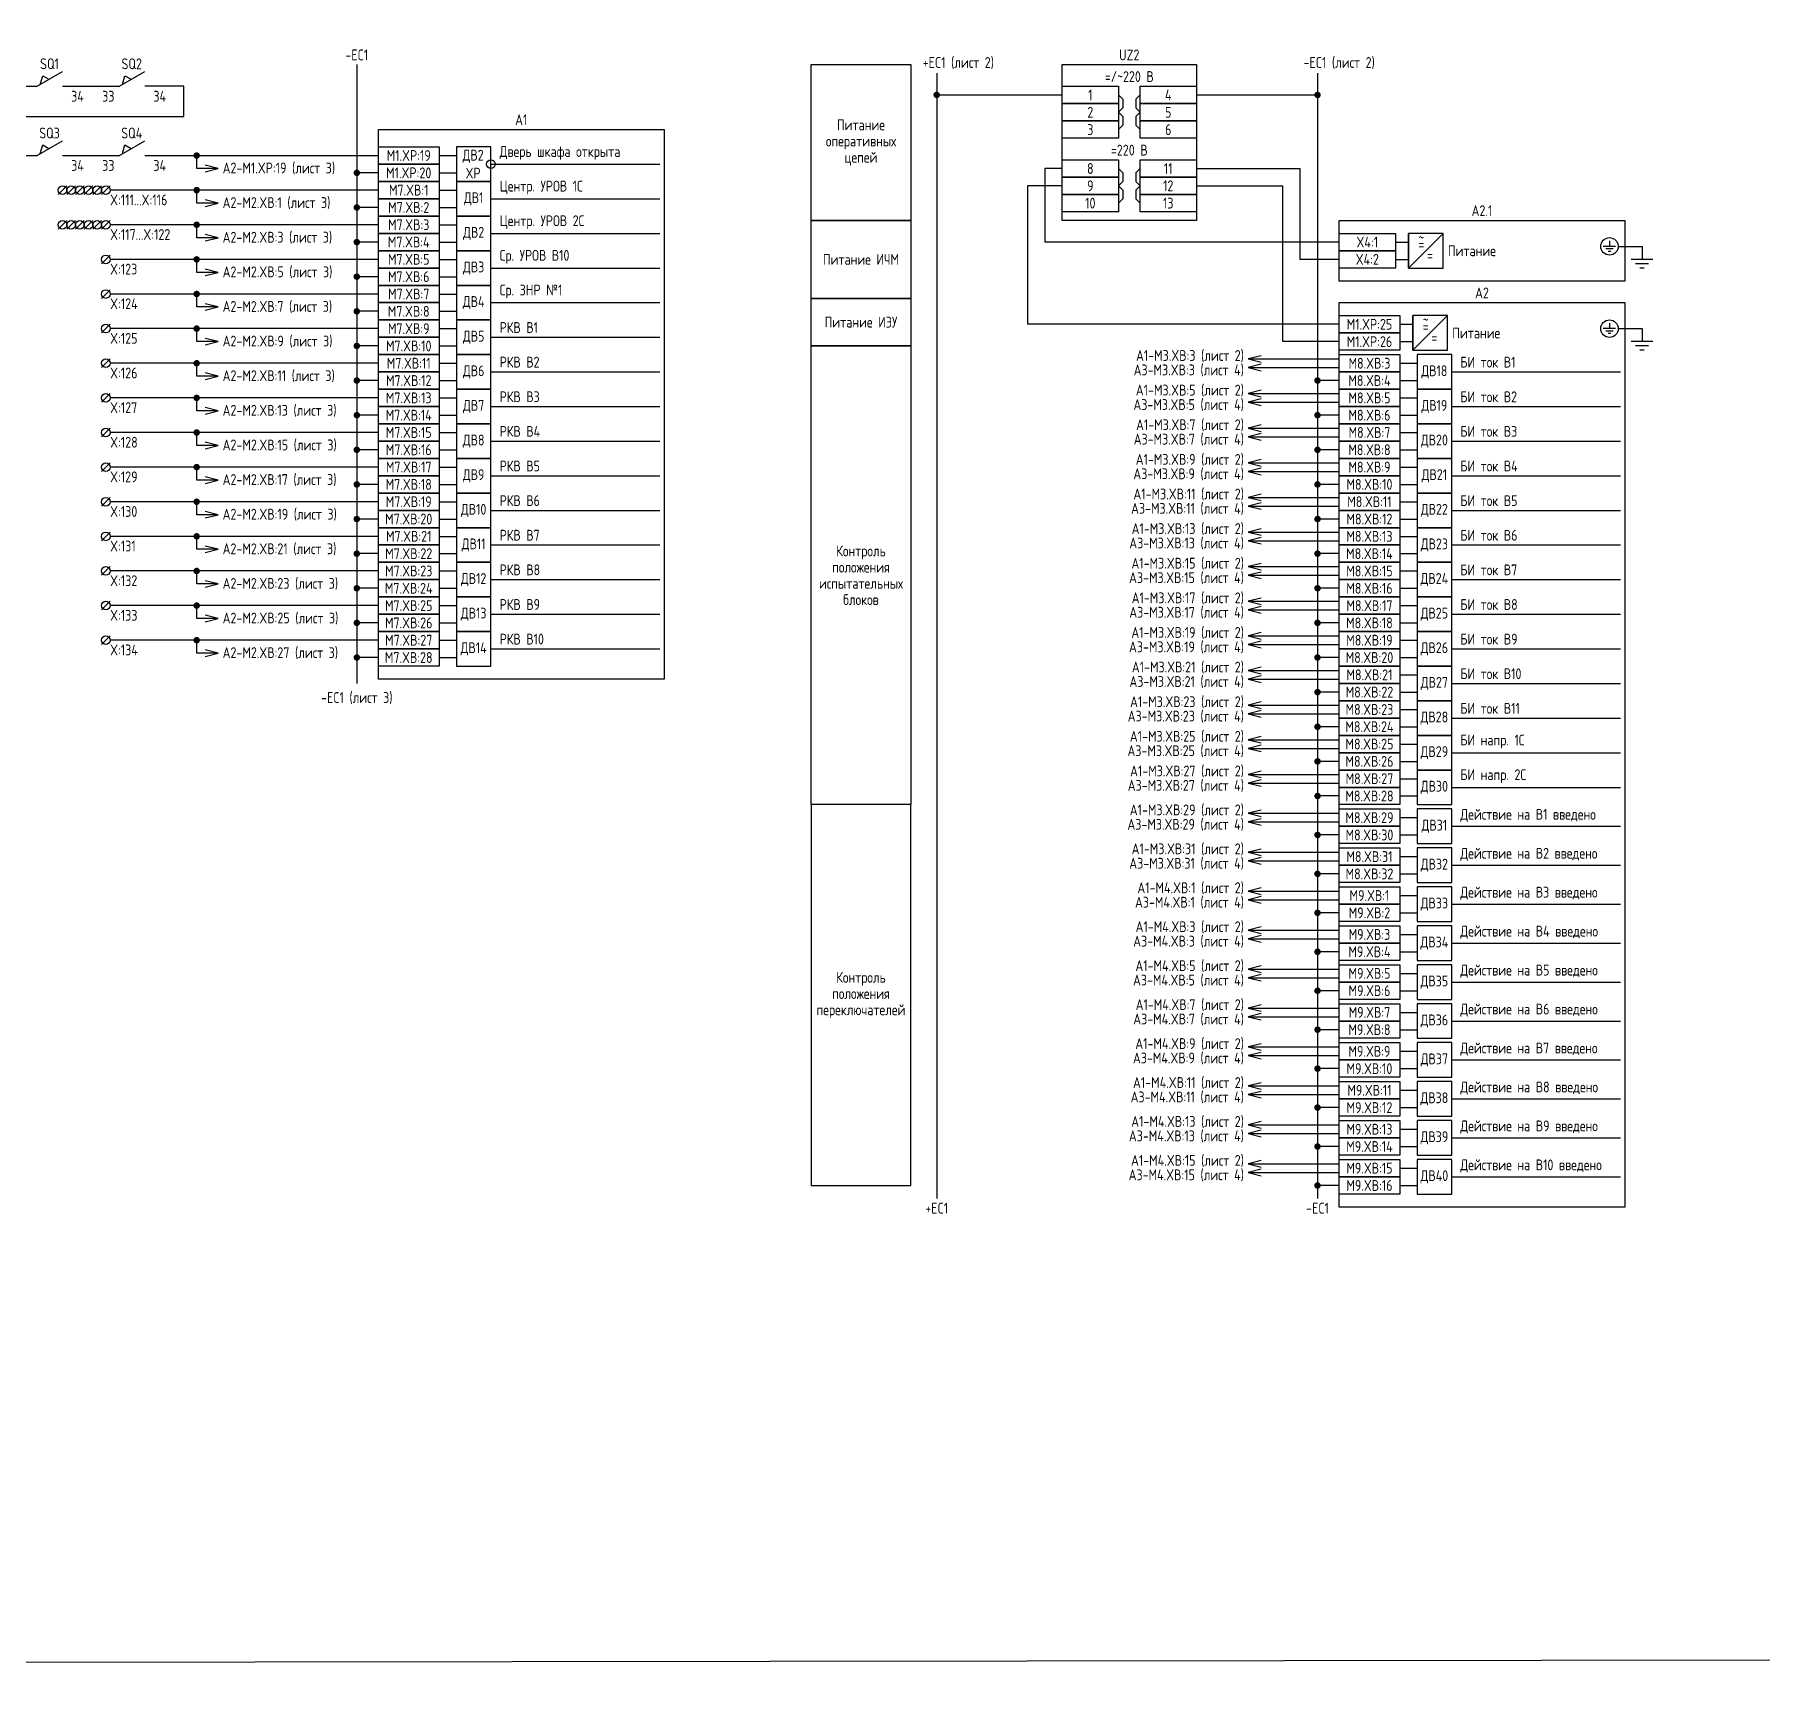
# Model space of a CAD drawing. Header units: millimetres. Extents: x -1245 to 5086, y -99 to 618.
# Drawn here: x 684.5 to 1083.6, y -99 to 280 of the extents above; entities that cross this region are included whole.
import ezdxf

# ---------------------------------------------------------------- set-up
doc = ezdxf.new("R2010")
doc.units = ezdxf.units.MM
doc.styles.add('Gost_type_A', font='GOST_A.TTF')

# ---------------------------------------------------------------- blocks, each defined once
blk = doc.blocks.new('POINT')
at = {"const_width": 0.75}
blk.add_lwpolyline([(-0.375, 0, 1), (0.375, 0, 1)], format="xyb", close=True, dxfattribs=at)

msp = doc.modelspace()

# ---------------------------------------------------------------- linework, layer by layer
for p, q in [((685, 267.95), (691, 271.42)), ((704, 267.95), (710, 271.42)), ((759, 273), (759, 130)), ((685, 267.95), (676, 267.95)), ((685.87, 268.45), (686.43, 270.44)), ((686.43, 270.44), (687.87, 269.61)), ((704, 267.95), (691, 267.95)), ((704.87, 268.45), (705.43, 270.44)), ((705.43, 270.44), (706.87, 269.61)), ((719, 268), (710, 268)), ((719, 261), (719, 268)), ((893, 271), (893, 11)), ((981, 271), (981, 11)), ((893, 266), (922, 266)), ((953, 266), (981, 266)), ((680, 261), (719, 261)), ((685, 251.95), (691, 255.42)), ((704, 251.95), (710, 255.42)), ((685, 251.95), (680, 251.95)), ((685.87, 252.45), (686.43, 254.44)), ((686.43, 254.44), (687.87, 253.61)), ((704, 251.95), (691, 251.95)), ((704.87, 252.45), (705.43, 254.44)), ((705.43, 254.44), (706.87, 253.61)), ((710, 252), (764, 252)), ((722, 249), (722, 252)), ((778, 252), (782, 252)), ((727, 249), (722, 249)), ((764, 248), (759, 248)), ((778, 248), (782, 248)), ((790, 250), (829, 250)), ((922, 249), (918, 249)), ((918, 249), (918, 232)), ((953, 249), (977, 249)), ((977, 228), (977, 249)), ((692, 245), (690, 243)), ((694, 245), (692, 243)), ((696, 245), (694, 243)), ((698, 245), (696, 243)), ((700, 245), (698, 243)), ((702, 245), (700, 243)), ((764, 244), (702, 244)), ((722, 241), (722, 244)), ((778, 244), (782, 244)), ((914, 245), (914, 213)), ((922, 245), (914, 245)), ((953, 245), (973, 245)), ((973, 209), (973, 245)), ((727, 241), (722, 241)), ((764, 240), (759, 240)), ((778, 240), (782, 240)), ((790, 242), (829, 242)), ((692, 237), (690, 235)), ((694, 237), (692, 235)), ((696, 237), (694, 235)), ((698, 237), (696, 235)), ((700, 237), (698, 235)), ((702, 237), (700, 235)), ((764, 236), (702, 236)), ((722, 233), (722, 236)), ((778, 236), (782, 236)), ((727, 233), (722, 233)), ((764, 232), (759, 232)), ((778, 232), (782, 232)), ((790, 234), (829, 234)), ((986, 232), (918, 232)), ((1002, 226), (1002, 234)), ((1002, 226), (1010, 234)), ((702, 229), (700, 227)), ((764, 228), (702, 228)), ((722, 225), (722, 228)), ((778, 228), (782, 228)), ((986, 228), (977, 228)), ((1050.48, 231), (1056, 231)), ((727, 225), (722, 225)), ((764, 224), (759, 224)), ((778, 224), (782, 224)), ((790, 226), (829, 226)), ((702, 221), (700, 219)), ((764, 220), (702, 220)), ((722, 217), (722, 220)), ((778, 220), (782, 220)), ((727, 217), (722, 217)), ((764, 216), (759, 216)), ((778, 216), (782, 216)), ((790, 218), (829, 218)), ((702, 213), (700, 211)), ((764, 212), (702, 212)), ((722, 209), (722, 212)), ((778, 212), (782, 212)), ((986, 213), (914, 213)), ((1003, 207), (1003, 215)), ((1003, 207), (1011, 215)), ((1050.48, 212), (1056, 212)), ((727, 209), (722, 209)), ((764, 208), (759, 208)), ((778, 208), (782, 208)), ((790, 210), (829, 210)), ((986, 209), (973, 209)), ((702, 205), (700, 203)), ((764, 204), (702, 204)), ((722, 201), (722, 204)), ((778, 204), (782, 204)), ((965, 205), (986, 205)), ((1000, 204), (1004, 204)), ((727, 201), (722, 201)), ((764, 200), (759, 200)), ((778, 200), (782, 200)), ((790, 202), (829, 202)), ((965, 203), (986, 203)), ((986, 200), (981, 200)), ((1000, 200), (1004, 200)), ((1012, 202), (1051, 202)), ((702, 197), (700, 195)), ((764, 196), (702, 196)), ((722, 193), (722, 196)), ((778, 196), (782, 196)), ((965, 197), (986, 197)), ((1000, 196), (1004, 196)), ((727, 193), (722, 193)), ((764, 192), (759, 192)), ((778, 192), (782, 192)), ((790, 194), (829, 194)), ((965, 195), (986, 195)), ((986, 192), (981, 192)), ((1000, 192), (1004, 192)), ((1012, 194), (1051, 194)), ((702, 189), (700, 187)), ((764, 188), (702, 188)), ((722, 185), (722, 188)), ((778, 188), (782, 188)), ((965, 189), (986, 189)), ((1000, 188), (1004, 188)), ((727, 185), (722, 185)), ((764, 184), (759, 184)), ((778, 184), (782, 184)), ((790, 186), (829, 186)), ((965, 187), (986, 187)), ((986, 184), (981, 184)), ((1000, 184), (1004, 184)), ((1012, 186), (1051, 186)), ((702, 181), (700, 179)), ((764, 180), (702, 180)), ((722, 177), (722, 180)), ((778, 180), (782, 180)), ((965, 181), (986, 181)), ((1000, 180), (1004, 180)), ((727, 177), (722, 177)), ((764, 176), (759, 176)), ((778, 176), (782, 176)), ((790, 178), (829, 178)), ((965, 179), (986, 179)), ((986, 176), (981, 176)), ((1000, 176), (1004, 176)), ((1012, 178), (1051, 178)), ((702, 173), (700, 171)), ((764, 172), (702, 172)), ((722, 169), (722, 172)), ((778, 172), (782, 172)), ((965, 173), (986, 173)), ((1000, 172), (1004, 172)), ((727, 169), (722, 169)), ((764, 168), (759, 168)), ((778, 168), (782, 168)), ((790, 170), (829, 170)), ((965, 171), (986, 171)), ((986, 168), (981, 168)), ((1000, 168), (1004, 168)), ((1012, 170), (1051, 170)), ((702, 165), (700, 163)), ((764, 164), (702, 164)), ((722, 161), (722, 164)), ((778, 164), (782, 164)), ((965, 165), (986, 165)), ((1000, 164), (1004, 164)), ((727, 161), (722, 161)), ((764, 160), (759, 160)), ((778, 160), (782, 160)), ((790, 162), (829, 162)), ((965, 163), (986, 163)), ((986, 160), (981, 160)), ((1000, 160), (1004, 160)), ((1012, 162), (1051, 162)), ((702, 157), (700, 155)), ((764, 156), (702, 156)), ((722, 153), (722, 156)), ((778, 156), (782, 156)), ((965, 157), (986, 157)), ((1000, 156), (1004, 156)), ((727, 153), (722, 153)), ((764, 152), (759, 152)), ((778, 152), (782, 152)), ((790, 154), (829, 154)), ((965, 155), (986, 155)), ((986, 152), (981, 152)), ((1000, 152), (1004, 152)), ((1012, 154), (1051, 154)), ((702, 149), (700, 147)), ((764, 148), (702, 148)), ((722, 145), (722, 148)), ((778, 148), (782, 148)), ((965, 149), (986, 149)), ((1000, 148), (1004, 148)), ((727, 145), (722, 145)), ((764, 144), (759, 144)), ((778, 144), (782, 144)), ((790, 146), (829, 146)), ((965, 147), (986, 147)), ((986, 144), (981, 144)), ((1000, 144), (1004, 144)), ((1012, 146), (1051, 146)), ((702, 141), (700, 139)), ((764, 140), (702, 140)), ((722, 137), (722, 140)), ((778, 140), (782, 140)), ((965, 141), (986, 141)), ((1000, 140), (1004, 140)), ((727, 137), (722, 137)), ((764, 136), (759, 136)), ((778, 136), (782, 136)), ((790, 138), (829, 138)), ((965, 139), (986, 139)), ((986, 136), (981, 136)), ((1000, 136), (1004, 136)), ((1012, 138), (1051, 138)), ((965, 133), (986, 133)), ((1000, 132), (1004, 132)), ((965, 131), (986, 131)), ((986, 128), (981, 128)), ((1000, 128), (1004, 128)), ((1012, 130), (1051, 130)), ((965, 125), (986, 125)), ((1000, 124), (1004, 124)), ((965, 123), (986, 123)), ((986, 120), (981, 120)), ((1000, 120), (1004, 120)), ((1012, 122), (1051, 122)), ((965, 117), (986, 117)), ((1000, 116), (1004, 116)), ((965, 115), (986, 115)), ((986, 112), (981, 112)), ((1000, 112), (1004, 112)), ((1012, 114), (1051, 114)), ((965, 109), (986, 109)), ((1000, 108), (1004, 108)), ((965, 107), (986, 107)), ((986, 104), (981, 104)), ((1000, 104), (1004, 104)), ((1012, 106), (1051, 106)), ((965, 100), (986, 100)), ((965, 98), (986, 98)), ((1000, 99), (1004, 99)), ((1012, 97), (1051, 97)), ((986, 95), (981, 95)), ((1000, 95), (1004, 95)), ((965, 91), (986, 91)), ((965, 89), (986, 89)), ((1000, 90), (1004, 90)), ((1012, 88), (1051, 88)), ((986, 86), (981, 86)), ((1000, 86), (1004, 86)), ((965, 82), (986, 82)), ((965, 80), (986, 80)), ((1000, 81), (1004, 81)), ((986, 77), (981, 77)), ((1000, 77), (1004, 77)), ((1012, 79), (1051, 79)), ((965, 73), (986, 73)), ((1000, 72), (1004, 72)), ((965, 71), (986, 71)), ((986, 68), (981, 68)), ((1000, 68), (1004, 68)), ((1012, 70), (1051, 70)), ((965, 64), (986, 64)), ((965, 62), (986, 62)), ((1000, 63), (1004, 63)), ((1012, 61), (1051, 61)), ((986, 59), (981, 59)), ((1000, 59), (1004, 59)), ((965, 55), (986, 55)), ((965, 53), (986, 53)), ((1000, 54), (1004, 54)), ((1012, 52), (1051, 52)), ((986, 50), (981, 50)), ((1000, 50), (1004, 50)), ((965, 46), (986, 46)), ((965, 44), (986, 44)), ((1000, 45), (1004, 45)), ((986, 41), (981, 41)), ((1000, 41), (1004, 41)), ((1012, 43), (1051, 43)), ((965, 37), (986, 37)), ((1000, 36), (1004, 36)), ((965, 35), (986, 35)), ((986, 32), (981, 32)), ((1000, 32), (1004, 32)), ((1012, 34), (1051, 34)), ((965, 28), (986, 28)), ((965, 26), (986, 26)), ((1000, 27), (1004, 27)), ((1012, 25), (1051, 25)), ((986, 23), (981, 23)), ((1000, 23), (1004, 23)), ((965, 19), (986, 19)), ((965, 17), (986, 17)), ((1000, 18), (1004, 18)), ((1012, 16), (1051, 16)), ((986, 14), (981, 14)), ((1000, 14), (1004, 14))]:
    msp.add_line(p, q)
at = {"ltscale": 4}
for p, q in [((999, 232), (1002, 232)), ((999, 228), (1002, 228)), ((1000, 213), (1003, 213)), ((1000, 209), (1003, 209))]:
    msp.add_line(p, q, dxfattribs=at)
at = {"ltscale": 4.32}
for p, q in [((1048.46, 232.28), (1048.46, 231)), ((1049.89, 231), (1047.04, 231)), ((1049.32, 230.43), (1047.61, 230.43)), ((1048.75, 229.86), (1048.18, 229.86)), ((1058.5, 228), (1053.5, 228)), ((1056, 231), (1056, 228)), ((1057.5, 227), (1054.5, 227)), ((1056.5, 226), (1055.5, 226)), ((1049.89, 212), (1047.04, 212)), ((1048.46, 213.28), (1048.46, 212)), ((1056, 212), (1056, 209)), ((1049.32, 211.43), (1047.61, 211.43)), ((1048.75, 210.86), (1048.18, 210.86)), ((1058.5, 209), (1053.5, 209)), ((1057.5, 208), (1054.5, 208)), ((1056.5, 207), (1055.5, 207))]:
    msp.add_line(p, q, dxfattribs=at)
at = {"color": 3}
msp.add_lwpolyline([(-1245, 609), (5086, 618), (5086, -90), (-1245, -99)], close=True, dxfattribs=at)
for points in [[(887, 237), (864, 237), (864, 273), (887, 273)], [(922, 273), (953, 273), (953, 237), (922, 237)], [(922, 268), (935, 268), (935, 264), (922, 264)], [(940, 268), (953, 268), (953, 264), (940, 264)], [(922, 264), (935, 264), (935, 260), (922, 260)], [(940, 264), (953, 264), (953, 260), (940, 260)], [(922, 260), (935, 260), (935, 256), (922, 256)], [(940, 260), (953, 260), (953, 256), (940, 256)], [(764, 258), (830, 258), (830, 131), (764, 131)], [(764, 254), (778, 254), (778, 250), (764, 250)], [(764, 250), (778, 250), (778, 246), (764, 246)], [(922, 251), (935, 251), (935, 247), (922, 247)], [(940, 251), (953, 251), (953, 247), (940, 247)], [(764, 246), (778, 246), (778, 242), (764, 242)], [(922, 247), (935, 247), (935, 243), (922, 243)], [(940, 247), (953, 247), (953, 243), (940, 243)], [(764, 242), (778, 242), (778, 238), (764, 238)], [(922, 243), (935, 243), (935, 239), (922, 239)], [(940, 243), (953, 243), (953, 239), (940, 239)], [(764, 238), (778, 238), (778, 234), (764, 234)], [(887, 219), (864, 219), (864, 237), (887, 237)], [(986, 237), (1052, 237), (1052, 223), (986, 223)], [(764, 234), (778, 234), (778, 230), (764, 230)], [(986, 234), (999, 234), (999, 230), (986, 230)], [(764, 230), (778, 230), (778, 226), (764, 226)], [(986, 230), (999, 230), (999, 226), (986, 226)], [(764, 226), (778, 226), (778, 222), (764, 222)], [(764, 222), (778, 222), (778, 218), (764, 218)], [(764, 218), (778, 218), (778, 214), (764, 214)], [(887, 208), (864, 208), (864, 219), (887, 219)], [(986, 218), (1052, 218), (1052, 9), (986, 9)], [(764, 214), (778, 214), (778, 210), (764, 210)], [(986, 215), (1000, 215), (1000, 211), (986, 211)], [(764, 210), (778, 210), (778, 206), (764, 206)], [(887, 102), (864, 102), (864, 208), (887, 208)], [(986, 211), (1000, 211), (1000, 207), (986, 207)], [(764, 206), (778, 206), (778, 202), (764, 202)], [(986, 206), (1000, 206), (1000, 202), (986, 202)], [(764, 202), (778, 202), (778, 198), (764, 198)], [(986, 202), (1000, 202), (1000, 198), (986, 198)], [(764, 198), (778, 198), (778, 194), (764, 194)], [(986, 198), (1000, 198), (1000, 194), (986, 194)], [(764, 194), (778, 194), (778, 190), (764, 190)], [(986, 194), (1000, 194), (1000, 190), (986, 190)], [(764, 190), (778, 190), (778, 186), (764, 186)], [(986, 190), (1000, 190), (1000, 186), (986, 186)], [(764, 186), (778, 186), (778, 182), (764, 182)], [(986, 186), (1000, 186), (1000, 182), (986, 182)], [(764, 182), (778, 182), (778, 178), (764, 178)], [(986, 182), (1000, 182), (1000, 178), (986, 178)], [(764, 178), (778, 178), (778, 174), (764, 174)], [(986, 178), (1000, 178), (1000, 174), (986, 174)], [(764, 174), (778, 174), (778, 170), (764, 170)], [(986, 174), (1000, 174), (1000, 170), (986, 170)], [(764, 170), (778, 170), (778, 166), (764, 166)], [(986, 170), (1000, 170), (1000, 166), (986, 166)], [(764, 166), (778, 166), (778, 162), (764, 162)], [(986, 166), (1000, 166), (1000, 162), (986, 162)], [(764, 162), (778, 162), (778, 158), (764, 158)], [(986, 162), (1000, 162), (1000, 158), (986, 158)], [(764, 158), (778, 158), (778, 154), (764, 154)], [(986, 158), (1000, 158), (1000, 154), (986, 154)], [(764, 154), (778, 154), (778, 150), (764, 150)], [(986, 154), (1000, 154), (1000, 150), (986, 150)], [(764, 150), (778, 150), (778, 146), (764, 146)], [(986, 150), (1000, 150), (1000, 146), (986, 146)], [(764, 146), (778, 146), (778, 142), (764, 142)], [(986, 146), (1000, 146), (1000, 142), (986, 142)], [(764, 142), (778, 142), (778, 138), (764, 138)], [(986, 142), (1000, 142), (1000, 138), (986, 138)], [(764, 138), (778, 138), (778, 134), (764, 134)], [(986, 138), (1000, 138), (1000, 134), (986, 134)], [(986, 134), (1000, 134), (1000, 130), (986, 130)], [(986, 130), (1000, 130), (1000, 126), (986, 126)], [(986, 126), (1000, 126), (1000, 122), (986, 122)], [(986, 122), (1000, 122), (1000, 118), (986, 118)], [(986, 118), (1000, 118), (1000, 114), (986, 114)], [(986, 114), (1000, 114), (1000, 110), (986, 110)], [(986, 110), (1000, 110), (1000, 106), (986, 106)], [(986, 106), (1000, 106), (1000, 102), (986, 102)], [(887, 102), (864, 102), (864, 14), (887, 14)], [(986, 101), (1000, 101), (1000, 97), (986, 97)], [(986, 97), (1000, 97), (1000, 93), (986, 93)], [(986, 92), (1000, 92), (1000, 88), (986, 88)], [(986, 88), (1000, 88), (1000, 84), (986, 84)], [(986, 83), (1000, 83), (1000, 79), (986, 79)], [(986, 79), (1000, 79), (1000, 75), (986, 75)], [(986, 74), (1000, 74), (1000, 70), (986, 70)], [(986, 70), (1000, 70), (1000, 66), (986, 66)], [(986, 65), (1000, 65), (1000, 61), (986, 61)], [(986, 61), (1000, 61), (1000, 57), (986, 57)], [(986, 56), (1000, 56), (1000, 52), (986, 52)], [(986, 52), (1000, 52), (1000, 48), (986, 48)], [(986, 47), (1000, 47), (1000, 43), (986, 43)], [(986, 43), (1000, 43), (1000, 39), (986, 39)], [(986, 38), (1000, 38), (1000, 34), (986, 34)], [(986, 34), (1000, 34), (1000, 30), (986, 30)], [(986, 29), (1000, 29), (1000, 25), (986, 25)], [(986, 25), (1000, 25), (1000, 21), (986, 21)], [(986, 20), (1000, 20), (1000, 16), (986, 16)], [(986, 16), (1000, 16), (1000, 12), (986, 12)]]:
    msp.add_lwpolyline(points, close=True)
for points in [[(935, 266), (936, 265), (936, 263), (935, 262)], [(940, 266), (939, 265), (939, 263), (940, 262)], [(935, 262), (936, 261), (936, 259), (935, 258)], [(940, 262), (939, 261), (939, 259), (940, 258)], [(724, 248.25), (727, 249), (724, 249.75)], [(935, 249), (936, 248), (936, 246), (935, 245)], [(940, 249), (939, 248), (939, 246), (940, 245)], [(935, 245), (936, 244), (936, 242), (935, 241)], [(940, 245), (939, 244), (939, 242), (940, 241)], [(724, 240.25), (727, 241), (724, 241.75)], [(724, 232.25), (727, 233), (724, 233.75)], [(724, 224.25), (727, 225), (724, 225.75)], [(724, 216.25), (727, 217), (724, 217.75)], [(724, 208.25), (727, 209), (724, 209.75)], [(968, 205.75), (965, 205), (968, 204.25)], [(968, 203.75), (965, 203), (968, 202.25)], [(724, 200.25), (727, 201), (724, 201.75)], [(968, 197.75), (965, 197), (968, 196.25)], [(968, 195.75), (965, 195), (968, 194.25)], [(724, 192.25), (727, 193), (724, 193.75)], [(968, 189.75), (965, 189), (968, 188.25)], [(968, 187.75), (965, 187), (968, 186.25)], [(724, 184.25), (727, 185), (724, 185.75)], [(968, 181.75), (965, 181), (968, 180.25)], [(968, 179.75), (965, 179), (968, 178.25)], [(724, 176.25), (727, 177), (724, 177.75)], [(968, 173.75), (965, 173), (968, 172.25)], [(968, 171.75), (965, 171), (968, 170.25)], [(724, 168.25), (727, 169), (724, 169.75)], [(968, 165.75), (965, 165), (968, 164.25)], [(968, 163.75), (965, 163), (968, 162.25)], [(724, 160.25), (727, 161), (724, 161.75)], [(968, 157.75), (965, 157), (968, 156.25)], [(968, 155.75), (965, 155), (968, 154.25)], [(724, 152.25), (727, 153), (724, 153.75)], [(968, 149.75), (965, 149), (968, 148.25)], [(968, 147.75), (965, 147), (968, 146.25)], [(724, 144.25), (727, 145), (724, 145.75)], [(968, 141.75), (965, 141), (968, 140.25)], [(968, 139.75), (965, 139), (968, 138.25)], [(724, 136.25), (727, 137), (724, 137.75)], [(968, 133.75), (965, 133), (968, 132.25)], [(968, 131.75), (965, 131), (968, 130.25)], [(968, 125.75), (965, 125), (968, 124.25)], [(968, 123.75), (965, 123), (968, 122.25)], [(968, 117.75), (965, 117), (968, 116.25)], [(968, 115.75), (965, 115), (968, 114.25)], [(968, 109.75), (965, 109), (968, 108.25)], [(968, 107.75), (965, 107), (968, 106.25)], [(968, 100.75), (965, 100), (968, 99.25)], [(968, 98.75), (965, 98), (968, 97.25)], [(968, 91.75), (965, 91), (968, 90.25)], [(968, 89.75), (965, 89), (968, 88.25)], [(968, 82.75), (965, 82), (968, 81.25)], [(968, 80.75), (965, 80), (968, 79.25)], [(968, 73.75), (965, 73), (968, 72.25)], [(968, 71.75), (965, 71), (968, 70.25)], [(968, 64.75), (965, 64), (968, 63.25)], [(968, 62.75), (965, 62), (968, 61.25)], [(968, 55.75), (965, 55), (968, 54.25)], [(968, 53.75), (965, 53), (968, 52.25)], [(968, 46.75), (965, 46), (968, 45.25)], [(968, 44.75), (965, 44), (968, 43.25)], [(968, 37.75), (965, 37), (968, 36.25)], [(968, 35.75), (965, 35), (968, 34.25)], [(968, 28.75), (965, 28), (968, 27.25)], [(968, 26.75), (965, 26), (968, 25.25)], [(968, 19.75), (965, 19), (968, 18.25)], [(968, 17.75), (965, 17), (968, 16.25)]]:
    msp.add_lwpolyline(points)
at = {"ltscale": 4}
for points in [[(782, 246), (790, 246), (790, 254), (782, 254)], [(782, 238), (790, 238), (790, 246), (782, 246)], [(782, 230), (790, 230), (790, 238), (782, 238)], [(1002, 226), (1010, 226), (1010, 234), (1002, 234)], [(782, 222), (790, 222), (790, 230), (782, 230)], [(782, 214), (790, 214), (790, 222), (782, 222)], [(782, 206), (790, 206), (790, 214), (782, 214)], [(1003, 207), (1011, 207), (1011, 215), (1003, 215)], [(782, 198), (790, 198), (790, 206), (782, 206)], [(1004, 198), (1012, 198), (1012, 206), (1004, 206)], [(782, 190), (790, 190), (790, 198), (782, 198)], [(1004, 190), (1012, 190), (1012, 198), (1004, 198)], [(782, 182), (790, 182), (790, 190), (782, 190)], [(1004, 182), (1012, 182), (1012, 190), (1004, 190)], [(782, 174), (790, 174), (790, 182), (782, 182)], [(1004, 174), (1012, 174), (1012, 182), (1004, 182)], [(782, 166), (790, 166), (790, 174), (782, 174)], [(1004, 166), (1012, 166), (1012, 174), (1004, 174)], [(782, 158), (790, 158), (790, 166), (782, 166)], [(1004, 158), (1012, 158), (1012, 166), (1004, 166)], [(782, 150), (790, 150), (790, 158), (782, 158)], [(1004, 150), (1012, 150), (1012, 158), (1004, 158)], [(782, 142), (790, 142), (790, 150), (782, 150)], [(1004, 142), (1012, 142), (1012, 150), (1004, 150)], [(782, 134), (790, 134), (790, 142), (782, 142)], [(1004, 134), (1012, 134), (1012, 142), (1004, 142)], [(1004, 126), (1012, 126), (1012, 134), (1004, 134)], [(1004, 118), (1012, 118), (1012, 126), (1004, 126)], [(1004, 110), (1012, 110), (1012, 118), (1004, 118)], [(1004, 102), (1012, 102), (1012, 110), (1004, 110)], [(1004, 93), (1012, 93), (1012, 101), (1004, 101)], [(1004, 84), (1012, 84), (1012, 92), (1004, 92)], [(1004, 75), (1012, 75), (1012, 83), (1004, 83)], [(1004, 66), (1012, 66), (1012, 74), (1004, 74)], [(1004, 57), (1012, 57), (1012, 65), (1004, 65)], [(1004, 48), (1012, 48), (1012, 56), (1004, 56)], [(1004, 39), (1012, 39), (1012, 47), (1004, 47)], [(1004, 30), (1012, 30), (1012, 38), (1004, 38)], [(1004, 21), (1012, 21), (1012, 29), (1004, 29)], [(1004, 12), (1012, 12), (1012, 20), (1004, 20)]]:
    msp.add_lwpolyline(points, close=True, dxfattribs=at)
for centre, radius in [((790, 250), 1), ((691, 244), 1), ((693, 244), 1), ((695, 244), 1), ((697, 244), 1), ((699, 244), 1), ((701, 244), 1), ((691, 236), 1), ((693, 236), 1), ((695, 236), 1), ((697, 236), 1), ((699, 236), 1), ((701, 236), 1), ((1048.46, 231), 2.02), ((701, 228), 1), ((701, 220), 1), ((701, 212), 1), ((1048.46, 212), 2.02), ((701, 204), 1), ((701, 196), 1), ((701, 188), 1), ((701, 180), 1), ((701, 172), 1), ((701, 164), 1), ((701, 156), 1), ((701, 148), 1), ((701, 140), 1)]:
    msp.add_circle(centre, radius)

# ---------------------------------------------------------------- block references
for p in [(893, 266), (981, 266), (759, 248), (759, 240), (759, 232), (759, 224), (759, 216), (759, 208), (759, 200), (981, 200), (759, 192), (981, 192), (759, 184), (981, 184), (759, 176), (981, 176), (759, 168), (981, 168), (759, 160), (981, 160), (759, 152), (981, 152), (759, 144), (981, 144), (759, 136), (981, 136), (981, 128), (981, 120), (981, 112), (981, 104), (981, 95), (981, 86), (981, 77), (981, 68), (981, 59), (981, 50), (981, 41), (981, 32), (981, 23), (981, 14)]:
    msp.add_blockref('POINT', p)
at = {"xscale": -1}
for p in [(722, 252), (722, 244), (722, 236), (722, 228), (722, 220), (722, 212), (722, 204), (722, 196), (722, 188), (722, 180), (722, 172), (722, 164), (722, 156), (722, 148), (722, 140)]:
    msp.add_blockref('POINT', p, dxfattribs=at)
at = {"rotation": 180}
for p in [(722, 252), (722, 244), (722, 236), (722, 228), (722, 220), (722, 212), (722, 204), (722, 196), (722, 188), (722, 180), (722, 172), (722, 164), (722, 156), (722, 148), (722, 140)]:
    msp.add_blockref('POINT', p, dxfattribs=at)

# ---------------------------------------------------------------- texts
at = {"char_height": 2.5, "style": 'Gost_type_A'}
for s, insert, width, attachment_point in [('-EC1', (759, 274), 20, 8), ('SQ1', (688, 271.95), 10, 8), ('SQ2', (707, 271.95), 10, 8), ('+EC1 (лист 2)', (898, 272), 18, 8), ('-EC1 (лист 2)', (986, 272), 18, 8), ('34', (693, 266.95), 6, 1), ('33', (703, 266.95), 6, 3), ('34', (712, 266.95), 6, 1), ('1', (928.5, 266), 13, 5), ('4', (946.5, 266), 13, 5), ('2', (928.5, 262), 13, 5), ('5', (946.5, 262), 13, 5), ('SQ3', (688, 255.95), 10, 8), ('SQ4', (707, 255.95), 10, 8), ('3', (928.5, 258), 13, 5), ('6', (946.5, 258), 13, 5), ('M1.XP:19', (771, 252), 14, 5), ('ДВ2 XP', (785.88, 250), 7.7588, 5), ('Дверь шкафа открыта', (792, 251), 37, 7), ('34', (693, 250.95), 6, 1), ('33', (703, 250.95), 6, 3), ('34', (712, 250.95), 6, 1), ('M1.XP:20', (771, 248), 14, 5), ('8', (928.5, 249), 13, 5), ('11', (946.5, 249), 13, 5), ('M7.XВ:1', (771, 244), 14, 5), ('ДВ1', (786, 242), 7.9998, 5), ('Центр. УРОВ 1С', (792, 243), 27.8465, 7), ('9', (928.5, 245), 13, 5), ('12', (946.5, 245), 13, 5), ('M7.XВ:2', (771, 240), 14, 5), ('10', (928.5, 241), 13, 5), ('13', (946.5, 241), 13, 5), ('M7.XВ:3', (771, 236), 14, 5), ('ДВ2', (786, 234), 7.9998, 5), ('Центр. УРОВ 2С', (792, 235), 27.8465, 7), ('M7.XВ:4', (771, 232), 14, 5), ('X4:1', (992.5, 232), 13, 5), ('~', (1005, 233.03), 2.7, 5), ('=', (1005, 231.53), 6, 5), ('M7.XВ:5', (771, 228), 14, 5), ('ДВ3', (786, 226), 7.9998, 5), ('Ср. УРОВ В10', (792, 227), 27.8465, 7), ('X4:2', (992.5, 228), 13, 5), ('=', (1007, 229), 6, 5), ('Питание', (1016.67, 229.99), 11.3452, 5), ('M7.XВ:6', (771, 224), 14, 5), ('M7.XВ:7', (771, 220), 14, 5), ('ДВ4', (786, 218), 7.9998, 5), ('Ср. ЗНР №1', (792, 219), 27.8465, 7), ('M7.XВ:8', (771, 216), 14, 5), ('M7.XВ:9', (771, 212), 14, 5), ('ДВ5', (786, 210), 7.9998, 5), ('РКВ В1', (792, 211), 27.8465, 7), ('M1.XP:25', (993, 213), 13.9956, 5), ('~', (1006, 214.03), 2.7, 5), ('=', (1006, 212.53), 6, 5), ('Питание', (1017.67, 210.99), 11.3452, 5), ('M7.XВ:10', (771, 208), 14, 5), ('M1.XP:26', (993, 209), 13.9956, 5), ('=', (1008, 210), 6, 5), ('M7.XВ:11', (771, 204), 14, 5), ('РКВ В2', (792, 203), 27.8465, 7), ('M8.XВ:3', (993, 204), 14, 5), ('ДВ18', (1008, 202), 7.9998, 5), ('БИ ток В1', (1014, 203), 27.8465, 7), ('M7.XВ:12', (771, 200), 14, 5), ('ДВ6', (786, 202), 7.9998, 5), ('M8.XВ:4', (993, 200), 14, 5), ('M7.XВ:13', (771, 196), 14, 5), ('РКВ В3', (792, 195), 27.8465, 7), ('M8.XВ:5', (993, 196), 14, 5), ('БИ ток В2', (1014, 195), 27.8465, 7), ('M7.XВ:14', (771, 192), 14, 5), ('ДВ7', (786, 194), 7.9998, 5), ('M8.XВ:6', (993, 192), 14, 5), ('ДВ19', (1008, 194), 7.9998, 5), ('M7.XВ:15', (771, 188), 14, 5), ('РКВ В4', (792, 187), 27.8465, 7), ('M8.XВ:7', (993, 188), 14, 5), ('БИ ток В3', (1014, 187), 27.8465, 7), ('M7.XВ:16', (771, 184), 14, 5), ('ДВ8', (786, 186), 7.9998, 5), ('M8.XВ:8', (993, 184), 14, 5), ('ДВ20', (1008, 186), 7.9998, 5), ('M7.XВ:17', (771, 180), 14, 5), ('РКВ В5', (792, 179), 27.8465, 7), ('M8.XВ:9', (993, 180), 14, 5), ('БИ ток В4', (1014, 179), 27.8465, 7), ('M7.XВ:18', (771, 176), 14, 5), ('ДВ9', (786, 178), 7.9998, 5), ('M8.XВ:10', (993, 176), 14, 5), ('ДВ21', (1008, 178), 7.9998, 5), ('M7.XВ:19', (771, 172), 14, 5), ('РКВ В6', (792, 171), 27.8465, 7), ('M8.XВ:11', (993, 172), 14, 5), ('БИ ток В5', (1014, 171), 27.8465, 7), ('M7.XВ:20', (771, 168), 14, 5), ('ДВ10', (786, 170), 7.9998, 5), ('M8.XВ:12', (993, 168), 14, 5), ('ДВ22', (1008, 170), 7.9998, 5), ('M7.XВ:21', (771, 164), 14, 5), ('РКВ В7', (792, 163), 27.8465, 7), ('M8.XВ:13', (993, 164), 14, 5), ('БИ ток В6', (1014, 163), 27.8465, 7), ('M7.XВ:22', (771, 160), 14, 5), ('ДВ11', (786, 162), 7.9998, 5), ('M8.XВ:14', (993, 160), 14, 5), ('ДВ23', (1008, 162), 7.9998, 5), ('M7.XВ:23', (771, 156), 14, 5), ('РКВ В8', (792, 155), 27.8465, 7), ('M8.XВ:15', (993, 156), 14, 5), ('БИ ток В7', (1014, 155), 27.8465, 7), ('M7.XВ:24', (771, 152), 14, 5), ('ДВ12', (786, 154), 7.9998, 5), ('M8.XВ:16', (993, 152), 14, 5), ('ДВ24', (1008, 154), 7.9998, 5), ('M7.XВ:25', (771, 148), 14, 5), ('РКВ В9', (792, 147), 27.8465, 7), ('M8.XВ:17', (993, 148), 14, 5), ('БИ ток В8', (1014, 147), 27.8465, 7), ('M7.XВ:26', (771, 144), 14, 5), ('ДВ13', (786, 146), 7.9998, 5), ('M8.XВ:18', (993, 144), 14, 5), ('ДВ25', (1008, 146), 7.9998, 5), ('M7.XВ:27', (771, 140), 14, 5), ('РКВ В10', (792, 139), 27.8465, 7), ('M8.XВ:19', (993, 140), 14, 5), ('БИ ток В9', (1014, 139), 27.8465, 7), ('M7.XВ:28', (771, 136), 14, 5), ('ДВ14', (786, 138), 7.9998, 5), ('M8.XВ:20', (993, 136), 14, 5), ('ДВ26', (1008, 138), 7.9998, 5), ('M8.XВ:21', (993, 132), 14, 5), ('БИ ток В10', (1014, 131), 27.8465, 7), ('-EC1 (лист 3)', (759, 128), 20, 2), ('M8.XВ:22', (993, 128), 14, 5), ('ДВ27', (1008, 130), 7.9998, 5), ('M8.XВ:23', (993, 124), 14, 5), ('БИ ток В11', (1014, 123), 27.8465, 7), ('M8.XВ:24', (993, 120), 14, 5), ('ДВ28', (1008, 122), 7.9998, 5), ('M8.XВ:25', (993, 116), 14, 5), ('БИ напр. 1С', (1014, 115), 27.8465, 7), ('M8.XВ:26', (993, 112), 14, 5), ('ДВ29', (1008, 114), 7.9998, 5), ('M8.XВ:27', (993, 108), 14, 5), ('БИ напр. 2С', (1014, 107), 27.8465, 7), ('M8.XВ:28', (993, 104), 14, 5), ('ДВ30', (1008, 106), 7.9998, 5), ('M8.XВ:29', (993, 99), 14, 5), ('Действие на В1 введено', (1014, 98), 38, 7), ('M8.XВ:30', (993, 95), 14, 5), ('ДВ31', (1008, 97), 7.9998, 5), ('Действие на В2 введено', (1014, 89), 37, 7), ('M8.XВ:31', (993, 90), 14, 5), ('ДВ32', (1008, 88), 7.9998, 5), ('M8.XВ:32', (993, 86), 14, 5), ('M9.XВ:1', (993, 81), 14, 5), ('ДВ33', (1008, 79), 7.9998, 5), ('Действие на В3 введено', (1014, 80), 38, 7), ('M9.XВ:2', (993, 77), 14, 5), ('M9.XВ:3', (993, 72), 14, 5), ('Действие на В4 введено', (1014, 71), 38, 7), ('M9.XВ:4', (993, 68), 14, 5), ('ДВ34', (1008, 70), 7.9998, 5), ('M9.XВ:5', (993, 63), 14, 5), ('Действие на В5 введено', (1014, 62), 38, 7), ('M9.XВ:6', (993, 59), 14, 5), ('ДВ35', (1008, 61), 7.9998, 5), ('Действие на В6 введено', (1014, 53), 38, 7), ('M9.XВ:7', (993, 54), 14, 5), ('ДВ36', (1008, 52), 7.9998, 5), ('M9.XВ:8', (993, 50), 14, 5), ('M9.XВ:9', (993, 45), 14, 5), ('ДВ37', (1008, 43), 7.9998, 5), ('Действие на В7 введено', (1014, 44), 38, 7), ('M9.XВ:10', (993, 41), 14, 5), ('M9.XВ:11', (993, 36), 14, 5), ('Действие на В8 введено', (1014, 35), 38, 7), ('M9.XВ:12', (993, 32), 14, 5), ('ДВ38', (1008, 34), 7.9998, 5), ('M9.XВ:13', (993, 27), 14, 5), ('Действие на В9 введено', (1014, 26), 38, 7), ('M9.XВ:14', (993, 23), 14, 5), ('ДВ39', (1008, 25), 7.9998, 5), ('Действие на В10 введено', (1014, 17), 38, 7), ('M9.XВ:15', (993, 18), 14, 5), ('ДВ40', (1008, 16), 7.9998, 5), ('M9.XВ:16', (993, 14), 14, 5), ('+EC1', (893, 10), 20, 2), ('-EC1', (981, 10), 20, 2)]:
    msp.add_mtext(s, dxfattribs=dict(at, insert=insert, width=width, attachment_point=attachment_point))
for s, insert, width, attachment_point, line_spacing_factor in [('UZ2', (937.5, 274), 31, 8, 0.9), ('=/~220 В', (937.5, 269), 31, 8, 0.9), ('A1', (797, 259), 66, 8, 0.9), ('Питание оперативных цепей', (875.5, 255), 23, 5, 0.9), ('=220 В', (937.5, 252), 31, 8, 0.9), ('A2-M1.XP:19 (лист 3)', (728, 249), 31, 4, 0.8), ('X:111...X:116', (702, 243), 8, 1, 0.9), ('A2-M2.XВ:1 (лист 3)', (728, 241), 31, 4, 0.8), ('A2.1', (1019, 238), 66, 8, 0.9), ('X:117...X:122', (702, 235), 8, 1, 0.9), ('A2-M2.XВ:3 (лист 3)', (728, 233), 31, 4, 0.8), ('Питание ИЧМ', (875.5, 228), 23, 5, 0.9), ('X:123', (702, 227), 8, 1, 0.9), ('A2-M2.XВ:5 (лист 3)', (728, 225), 31, 4, 0.8), ('A2', (1019, 219), 66, 8, 0.9), ('X:124', (702, 219), 8, 1, 0.9), ('A2-M2.XВ:7 (лист 3)', (728, 217), 31, 4, 0.8), ('Питание ИЭУ', (875.5, 213.5), 23, 5, 0.9), ('X:125', (702, 211), 8, 1, 0.9), ('A2-M2.XВ:9 (лист 3)', (728, 209), 31, 4, 0.8), ('A1-M3.XВ:3 (лист 2)\\PA3-M3.XВ:3 (лист 4) ', (964, 204), 31, 6, 0.8), ('X:126', (702, 203), 8, 1, 0.9), ('A2-M2.XВ:11 (лист 3)', (728, 201), 31, 4, 0.8), ('A1-M3.XВ:5 (лист 2)\\PA3-M3.XВ:5 (лист 4) ', (964, 196), 31, 6, 0.8), ('X:127', (702, 195), 8, 1, 0.9), ('A2-M2.XВ:13 (лист 3)', (728, 193), 31, 4, 0.8), ('A1-M3.XВ:7 (лист 2)\\PA3-M3.XВ:7 (лист 4) ', (964, 188), 31, 6, 0.8), ('X:128', (702, 187), 8, 1, 0.9), ('A2-M2.XВ:15 (лист 3)', (728, 185), 31, 4, 0.8), ('A1-M3.XВ:9 (лист 2)\\PA3-M3.XВ:9 (лист 4) ', (964, 180), 31, 6, 0.8), ('X:129', (702, 179), 8, 1, 0.9), ('A2-M2.XВ:17 (лист 3)', (728, 177), 31, 4, 0.8), ('A1-M3.XВ:11 (лист 2)\\PA3-M3.XВ:11 (лист 4) ', (964, 172), 31, 6, 0.8), ('X:130', (702, 171), 8, 1, 0.9), ('A2-M2.XВ:19 (лист 3)', (728, 169), 31, 4, 0.8), ('A1-M3.XВ:13 (лист 2)\\PA3-M3.XВ:13 (лист 4) ', (964, 164), 31, 6, 0.8), ('X:131', (702, 163), 8, 1, 0.9), ('A2-M2.XВ:21 (лист 3)', (728, 161), 31, 4, 0.8), ('Контроль положения\\Pиспытательных блоков', (875.5, 155), 23, 5, 0.9), ('A1-M3.XВ:15 (лист 2)\\PA3-M3.XВ:15 (лист 4) ', (964, 156), 31, 6, 0.8), ('X:132', (702, 155), 8, 1, 0.9), ('A2-M2.XВ:23 (лист 3)', (728, 153), 31, 4, 0.8), ('A1-M3.XВ:17 (лист 2)\\PA3-M3.XВ:17 (лист 4) ', (964, 148), 31, 6, 0.8), ('X:133', (702, 147), 8, 1, 0.9), ('A2-M2.XВ:25 (лист 3)', (728, 145), 31, 4, 0.8), ('A1-M3.XВ:19 (лист 2)\\PA3-M3.XВ:19 (лист 4) ', (964, 140), 31, 6, 0.8), ('X:134', (702, 139), 8, 1, 0.9), ('A2-M2.XВ:27 (лист 3)', (728, 137), 31, 4, 0.8), ('A1-M3.XВ:21 (лист 2)\\PA3-M3.XВ:21 (лист 4) ', (964, 132), 31, 6, 0.8), ('A1-M3.XВ:23 (лист 2)\\PA3-M3.XВ:23 (лист 4) ', (964, 124), 31, 6, 0.8), ('A1-M3.XВ:25 (лист 2)\\PA3-M3.XВ:25 (лист 4) ', (964, 116), 31, 6, 0.8), ('A1-M3.XВ:27 (лист 2)\\PA3-M3.XВ:27 (лист 4) ', (964, 108), 31, 6, 0.8), ('A1-M3.XВ:29 (лист 2)\\PA3-M3.XВ:29 (лист 4) ', (964, 99), 31, 6, 0.8), ('A1-M3.XВ:31 (лист 2)\\PA3-M3.XВ:31 (лист 4) ', (964, 90), 31, 6, 0.8), ('A1-M4.XВ:1 (лист 2)\\PA3-M4.XВ:1 (лист 4) ', (964, 81), 31, 6, 0.8), ('A1-M4.XВ:3 (лист 2)\\PA3-M4.XВ:3 (лист 4) ', (964, 72), 31, 6, 0.8), ('A1-M4.XВ:5 (лист 2)\\PA3-M4.XВ:5 (лист 4) ', (964, 63), 31, 6, 0.8), ('Контроль положения\\Pпереключателей', (875.5, 58), 23, 5, 0.9), ('A1-M4.XВ:7 (лист 2)\\PA3-M4.XВ:7 (лист 4) ', (964, 54), 31, 6, 0.8), ('A1-M4.XВ:9 (лист 2)\\PA3-M4.XВ:9 (лист 4) ', (964, 45), 31, 6, 0.8), ('A1-M4.XВ:11 (лист 2)\\PA3-M4.XВ:11 (лист 4) ', (964, 36), 31, 6, 0.8), ('A1-M4.XВ:13 (лист 2)\\PA3-M4.XВ:13 (лист 4) ', (964, 27), 31, 6, 0.8), ('A1-M4.XВ:15 (лист 2)\\PA3-M4.XВ:15 (лист 4) ', (964, 18), 31, 6, 0.8)]:
    msp.add_mtext(s, dxfattribs=dict(at, insert=insert, width=width, attachment_point=attachment_point, line_spacing_factor=line_spacing_factor))

doc.saveas('drawing.dxf')
